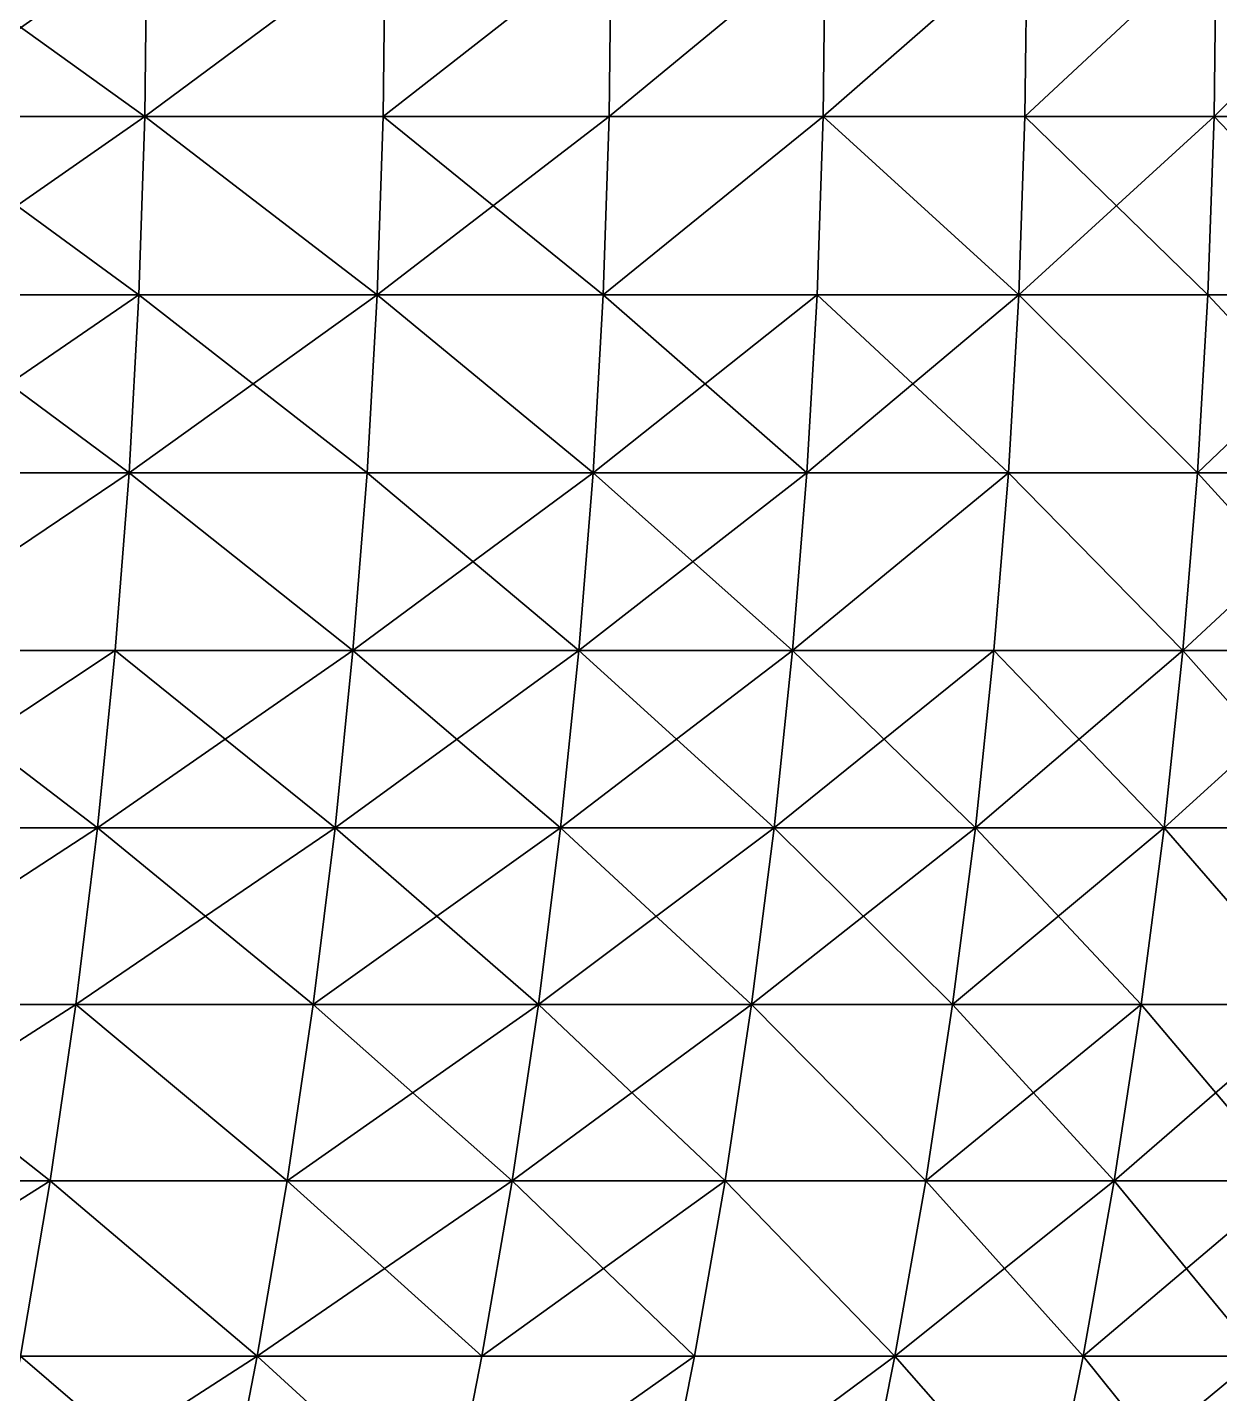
# Model space of a CAD drawing. Header units: millimetres. Extents: x -3250 to 6200, y -3250 to 3250.
# Drawn here: x 5922.3 to 6055.6, y -162.7 to -10 of the extents above; entities that cross this region are included whole.
import ezdxf

# ---------------------------------------------------------------- set-up
doc = ezdxf.new("R2010")
doc.units = ezdxf.units.MM
doc.header["$MEASUREMENT"] = 0
doc.layers.add('MESH_3D', color=2, linetype='CONTINUOUS')

msp = doc.modelspace()

# ---------------------------------------------------------------- linework, layer by layer
at = {"layer": 'MESH_3D'}
for points in [[(5907.51, -19.94, 1652.31), (5907.73, 0, 1652.19), (5935.47, -19.94, 1705.21)], [(5935.69, 0, 24994.91), (5907.51, -19.94, 25047.69), (5935.47, -19.94, 24994.79)], [(5935.69, 0, 24994.91), (5907.73, 0, 25047.81), (5907.51, -19.94, 25047.69)], [(5935.47, -19.94, 1705.21), (5907.73, 0, 1652.19), (5935.69, 0, 1705.09)], [(5935.47, -19.94, 1705.21), (5935.69, 0, 1705.09), (5962.33, 0, 1758.68)], [(5935.47, -19.94, 1705.21), (5962.33, 0, 1758.68), (5962.1, -19.94, 1758.79)], [(5962.33, 0, 24941.32), (5935.69, 0, 24994.91), (5935.47, -19.94, 24994.79)], [(5962.33, 0, 24941.32), (5935.47, -19.94, 24994.79), (5962.1, -19.94, 24941.21)], [(5962.1, -19.94, 1758.79), (5962.33, 0, 1758.68), (5987.61, 0, 1812.91)], [(5962.1, -19.94, 1758.79), (5987.61, 0, 1812.91), (5987.39, -19.94, 1813.01)], [(5987.61, 0, 24887.09), (5962.33, 0, 24941.32), (5962.1, -19.94, 24941.21)], [(5987.61, 0, 24887.09), (5962.1, -19.94, 24941.21), (5987.39, -19.94, 24886.99)], [(5987.39, -19.94, 1813.01), (5987.61, 0, 1812.91), (6011.54, 0, 1867.76)], [(5987.39, -19.94, 1813.01), (6011.54, 0, 1867.76), (6011.31, -19.94, 1867.85)], [(6011.54, 0, 24832.24), (5987.61, 0, 24887.09), (5987.39, -19.94, 24886.99)], [(6011.54, 0, 24832.24), (5987.39, -19.94, 24886.99), (6011.31, -19.94, 24832.15)], [(6011.31, -19.94, 1867.85), (6011.54, 0, 1867.76), (6034.1, 0, 1923.18)], [(6011.31, -19.94, 1867.85), (6034.1, 0, 1923.18), (6033.87, -19.94, 1923.27)], [(6034.1, 0, 24776.82), (6011.54, 0, 24832.24), (6011.31, -19.94, 24832.15)], [(6034.1, 0, 24776.82), (6011.31, -19.94, 24832.15), (6033.87, -19.94, 24776.73)], [(6033.87, -19.94, 1923.27), (6055.26, 0, 1979.15), (6055.03, -19.94, 1979.24)], [(6033.87, -19.94, 1923.27), (6034.1, 0, 1923.18), (6055.26, 0, 1979.15)], [(6055.26, 0, 24720.85), (6033.87, -19.94, 24776.73), (6055.03, -19.94, 24720.76)], [(6055.26, 0, 24720.85), (6034.1, 0, 24776.82), (6033.87, -19.94, 24776.73)], [(6055.03, -19.94, 1979.24), (6055.26, 0, 1979.15), (6075.03, 0, 2035.63)], [(6055.03, -19.94, 1979.24), (6075.03, 0, 2035.63), (6074.79, -19.94, 2035.71)], [(6075.03, 0, 24664.37), (6055.26, 0, 24720.85), (6055.03, -19.94, 24720.76)], [(6075.03, 0, 24664.37), (6055.03, -19.94, 24720.76), (6074.79, -19.94, 24664.29)], [(5906.86, -39.88, 1652.67), (5935.47, -19.94, 1705.21), (5934.81, -39.88, 1705.55)], [(5907.51, -19.94, 1652.31), (5935.47, -19.94, 1705.21), (5906.86, -39.88, 1652.67)], [(5934.81, -39.88, 24994.45), (5907.51, -19.94, 25047.69), (5906.86, -39.88, 25047.33)], [(5935.47, -19.94, 24994.79), (5907.51, -19.94, 25047.69), (5934.81, -39.88, 24994.45)], [(5935.47, -19.94, 1705.21), (5961.43, -39.88, 1759.11), (5934.81, -39.88, 1705.55)], [(5961.43, -39.88, 24940.89), (5935.47, -19.94, 24994.79), (5934.81, -39.88, 24994.45)], [(5935.47, -19.94, 1705.21), (5962.1, -19.94, 1758.79), (5961.43, -39.88, 1759.11)], [(5962.1, -19.94, 24941.21), (5935.47, -19.94, 24994.79), (5961.43, -39.88, 24940.89)], [(5962.1, -19.94, 1758.79), (5986.71, -39.88, 1813.32), (5961.43, -39.88, 1759.11)], [(5987.39, -19.94, 24886.99), (5961.43, -39.88, 24940.89), (5986.71, -39.88, 24886.68)], [(5987.39, -19.94, 24886.99), (5962.1, -19.94, 24941.21), (5961.43, -39.88, 24940.89)], [(5962.1, -19.94, 1758.79), (5987.39, -19.94, 1813.01), (5986.71, -39.88, 1813.32)], [(5986.71, -39.88, 1813.32), (6011.31, -19.94, 1867.85), (6010.63, -39.88, 1868.14)], [(5987.39, -19.94, 1813.01), (6011.31, -19.94, 1867.85), (5986.71, -39.88, 1813.32)], [(6011.31, -19.94, 24832.15), (5986.71, -39.88, 24886.68), (6010.63, -39.88, 24831.86)], [(6011.31, -19.94, 24832.15), (5987.39, -19.94, 24886.99), (5986.71, -39.88, 24886.68)], [(6011.31, -19.94, 1867.85), (6033.17, -39.88, 1923.54), (6010.63, -39.88, 1868.14)], [(6033.17, -39.88, 24776.46), (6011.31, -19.94, 24832.15), (6010.63, -39.88, 24831.86)], [(6011.31, -19.94, 1867.85), (6033.87, -19.94, 1923.27), (6033.17, -39.88, 1923.54)], [(6033.87, -19.94, 24776.73), (6011.31, -19.94, 24832.15), (6033.17, -39.88, 24776.46)], [(6033.87, -19.94, 1923.27), (6054.33, -39.88, 1979.49), (6033.17, -39.88, 1923.54)], [(6055.03, -19.94, 24720.76), (6033.87, -19.94, 24776.73), (6033.17, -39.88, 24776.46)], [(6055.03, -19.94, 24720.76), (6033.17, -39.88, 24776.46), (6054.33, -39.88, 24720.51)], [(6033.87, -19.94, 1923.27), (6055.03, -19.94, 1979.24), (6054.33, -39.88, 1979.49)], [(6055.03, -19.94, 1979.24), (6074.08, -39.88, 2035.95), (6054.33, -39.88, 1979.49)], [(6074.08, -39.88, 24664.05), (6055.03, -19.94, 24720.76), (6054.33, -39.88, 24720.51)], [(6055.03, -19.94, 1979.24), (6074.79, -19.94, 2035.71), (6074.08, -39.88, 2035.95)], [(6074.79, -19.94, 24664.29), (6055.03, -19.94, 24720.76), (6074.08, -39.88, 24664.05)], [(5906.86, -39.88, 1652.67), (5933.7, -59.78, 1706.11), (5905.77, -59.78, 1653.26)], [(5934.81, -39.88, 24994.45), (5905.77, -59.78, 25046.74), (5933.7, -59.78, 24993.89)], [(5934.81, -39.88, 24994.45), (5906.86, -39.88, 25047.33), (5905.77, -59.78, 25046.74)], [(5906.86, -39.88, 1652.67), (5934.81, -39.88, 1705.55), (5933.7, -59.78, 1706.11)], [(5934.81, -39.88, 1705.55), (5960.31, -59.78, 1759.65), (5933.7, -59.78, 1706.11)], [(5961.43, -39.88, 24940.89), (5933.7, -59.78, 24993.89), (5960.31, -59.78, 24940.35)], [(5961.43, -39.88, 24940.89), (5934.81, -39.88, 24994.45), (5933.7, -59.78, 24993.89)], [(5934.81, -39.88, 1705.55), (5961.43, -39.88, 1759.11), (5960.31, -59.78, 1759.65)], [(5961.43, -39.88, 1759.11), (5985.58, -59.78, 1813.83), (5960.31, -59.78, 1759.65)], [(5985.58, -59.78, 24886.17), (5961.43, -39.88, 24940.89), (5960.31, -59.78, 24940.35)], [(5961.43, -39.88, 1759.11), (5986.71, -39.88, 1813.32), (5985.58, -59.78, 1813.83)], [(5986.71, -39.88, 24886.68), (5961.43, -39.88, 24940.89), (5985.58, -59.78, 24886.17)], [(5986.71, -39.88, 1813.32), (6009.48, -59.78, 1868.63), (5985.58, -59.78, 1813.83)], [(6010.63, -39.88, 24831.86), (5985.58, -59.78, 24886.17), (6009.48, -59.78, 24831.37)], [(6010.63, -39.88, 24831.86), (5986.71, -39.88, 24886.68), (5985.58, -59.78, 24886.17)], [(5986.71, -39.88, 1813.32), (6010.63, -39.88, 1868.14), (6009.48, -59.78, 1868.63)], [(6009.48, -59.78, 1868.63), (6033.17, -39.88, 1923.54), (6032.01, -59.78, 1924)], [(6010.63, -39.88, 1868.14), (6033.17, -39.88, 1923.54), (6009.48, -59.78, 1868.63)], [(6032.01, -59.78, 24776), (6010.63, -39.88, 24831.86), (6009.48, -59.78, 24831.37)], [(6033.17, -39.88, 24776.46), (6010.63, -39.88, 24831.86), (6032.01, -59.78, 24776)], [(6033.17, -39.88, 1923.54), (6053.16, -59.78, 1979.92), (6032.01, -59.78, 1924)], [(6053.16, -59.78, 24720.08), (6033.17, -39.88, 24776.46), (6032.01, -59.78, 24776)], [(6033.17, -39.88, 1923.54), (6054.33, -39.88, 1979.49), (6053.16, -59.78, 1979.92)], [(6054.33, -39.88, 24720.51), (6033.17, -39.88, 24776.46), (6053.16, -59.78, 24720.08)], [(6054.33, -39.88, 1979.49), (6072.91, -59.78, 2036.34), (6053.16, -59.78, 1979.92)], [(6074.08, -39.88, 24664.05), (6053.16, -59.78, 24720.08), (6072.91, -59.78, 24663.66)], [(6074.08, -39.88, 24664.05), (6054.33, -39.88, 24720.51), (6053.16, -59.78, 24720.08)], [(6054.33, -39.88, 1979.49), (6074.08, -39.88, 2035.95), (6072.91, -59.78, 2036.34)], [(5904.24, -79.65, 1654.09), (5933.7, -59.78, 1706.11), (5932.15, -79.65, 1706.91)], [(5905.77, -59.78, 1653.26), (5933.7, -59.78, 1706.11), (5904.24, -79.65, 1654.09)], [(5933.7, -59.78, 24993.89), (5904.24, -79.65, 25045.91), (5932.15, -79.65, 24993.09)], [(5933.7, -59.78, 24993.89), (5905.77, -59.78, 25046.74), (5904.24, -79.65, 25045.91)], [(5933.7, -59.78, 1706.11), (5958.74, -79.65, 1760.4), (5932.15, -79.65, 1706.91)], [(5958.74, -79.65, 24939.6), (5933.7, -59.78, 24993.89), (5932.15, -79.65, 24993.09)], [(5933.7, -59.78, 1706.11), (5960.31, -59.78, 1759.65), (5958.74, -79.65, 1760.4)], [(5960.31, -59.78, 24940.35), (5933.7, -59.78, 24993.89), (5958.74, -79.65, 24939.6)], [(5960.31, -59.78, 1759.65), (5983.99, -79.65, 1814.55), (5958.74, -79.65, 1760.4)], [(5985.58, -59.78, 24886.17), (5960.31, -59.78, 24940.35), (5958.74, -79.65, 24939.6)], [(5985.58, -59.78, 24886.17), (5958.74, -79.65, 24939.6), (5983.99, -79.65, 24885.45)], [(5960.31, -59.78, 1759.65), (5985.58, -59.78, 1813.83), (5983.99, -79.65, 1814.55)], [(5985.58, -59.78, 1813.83), (6007.88, -79.65, 1869.3), (5983.99, -79.65, 1814.55)], [(6009.48, -59.78, 24831.37), (5985.58, -59.78, 24886.17), (5983.99, -79.65, 24885.45)], [(6009.48, -59.78, 24831.37), (5983.99, -79.65, 24885.45), (6007.88, -79.65, 24830.7)], [(5985.58, -59.78, 1813.83), (6009.48, -59.78, 1868.63), (6007.88, -79.65, 1869.3)], [(6007.88, -79.65, 1869.3), (6032.01, -59.78, 1924), (6030.4, -79.65, 1924.63)], [(6009.48, -59.78, 1868.63), (6032.01, -59.78, 1924), (6007.88, -79.65, 1869.3)], [(6032.01, -59.78, 24776), (6007.88, -79.65, 24830.7), (6030.4, -79.65, 24775.37)], [(6032.01, -59.78, 24776), (6009.48, -59.78, 24831.37), (6007.88, -79.65, 24830.7)], [(6032.01, -59.78, 1924), (6051.53, -79.65, 1980.51), (6030.4, -79.65, 1924.63)], [(6051.53, -79.65, 24719.49), (6032.01, -59.78, 24776), (6030.4, -79.65, 24775.37)], [(6032.01, -59.78, 1924), (6053.16, -59.78, 1979.92), (6051.53, -79.65, 1980.51)], [(6053.16, -59.78, 24720.08), (6032.01, -59.78, 24776), (6051.53, -79.65, 24719.49)], [(6053.16, -59.78, 1979.92), (6071.26, -79.65, 2036.9), (6051.53, -79.65, 1980.51)], [(6072.91, -59.78, 24663.66), (6053.16, -59.78, 24720.08), (6051.53, -79.65, 24719.49)], [(6072.91, -59.78, 24663.66), (6051.53, -79.65, 24719.49), (6071.26, -79.65, 24663.1)], [(6053.16, -59.78, 1979.92), (6072.91, -59.78, 2036.34), (6071.26, -79.65, 2036.9)], [(5904.24, -79.65, 1654.09), (5930.17, -99.47, 1707.93), (5902.28, -99.47, 1655.16)], [(5932.15, -79.65, 24993.09), (5904.24, -79.65, 25045.91), (5902.28, -99.47, 25044.84)], [(5932.15, -79.65, 24993.09), (5902.28, -99.47, 25044.84), (5930.17, -99.47, 24992.07)], [(5904.24, -79.65, 1654.09), (5932.15, -79.65, 1706.91), (5930.17, -99.47, 1707.93)], [(5932.15, -79.65, 1706.91), (5956.73, -99.47, 1761.37), (5930.17, -99.47, 1707.93)], [(5958.74, -79.65, 24939.6), (5932.15, -79.65, 24993.09), (5930.17, -99.47, 24992.07)], [(5958.74, -79.65, 24939.6), (5930.17, -99.47, 24992.07), (5956.73, -99.47, 24938.63)], [(5932.15, -79.65, 1706.91), (5958.74, -79.65, 1760.4), (5956.73, -99.47, 1761.37)], [(5958.74, -79.65, 1760.4), (5981.95, -99.47, 1815.46), (5956.73, -99.47, 1761.37)], [(5983.99, -79.65, 24885.45), (5958.74, -79.65, 24939.6), (5956.73, -99.47, 24938.63)], [(5983.99, -79.65, 24885.45), (5956.73, -99.47, 24938.63), (5981.95, -99.47, 24884.54)], [(5958.74, -79.65, 1760.4), (5983.99, -79.65, 1814.55), (5981.95, -99.47, 1815.46)], [(5983.99, -79.65, 1814.55), (6005.82, -99.47, 1870.17), (5981.95, -99.47, 1815.46)], [(6007.88, -79.65, 24830.7), (5981.95, -99.47, 24884.54), (6005.82, -99.47, 24829.83)], [(6007.88, -79.65, 24830.7), (5983.99, -79.65, 24885.45), (5981.95, -99.47, 24884.54)], [(5983.99, -79.65, 1814.55), (6007.88, -79.65, 1869.3), (6005.82, -99.47, 1870.17)], [(6007.88, -79.65, 1869.3), (6028.32, -99.47, 1925.45), (6005.82, -99.47, 1870.17)], [(6030.4, -79.65, 24775.37), (6005.82, -99.47, 24829.83), (6028.32, -99.47, 24774.55)], [(6030.4, -79.65, 24775.37), (6007.88, -79.65, 24830.7), (6005.82, -99.47, 24829.83)], [(6007.88, -79.65, 1869.3), (6030.4, -79.65, 1924.63), (6028.32, -99.47, 1925.45)], [(6030.4, -79.65, 1924.63), (6049.43, -99.47, 1981.28), (6028.32, -99.47, 1925.45)], [(6051.53, -79.65, 24719.49), (6028.32, -99.47, 24774.55), (6049.43, -99.47, 24718.72)], [(6051.53, -79.65, 24719.49), (6030.4, -79.65, 24775.37), (6028.32, -99.47, 24774.55)], [(6030.4, -79.65, 1924.63), (6051.53, -79.65, 1980.51), (6049.43, -99.47, 1981.28)], [(6051.53, -79.65, 1980.51), (6069.14, -99.47, 2037.61), (6049.43, -99.47, 1981.28)], [(6071.26, -79.65, 24663.1), (6049.43, -99.47, 24718.72), (6069.14, -99.47, 24662.39)], [(6071.26, -79.65, 24663.1), (6051.53, -79.65, 24719.49), (6049.43, -99.47, 24718.72)], [(6051.53, -79.65, 1980.51), (6071.26, -79.65, 2036.9), (6069.14, -99.47, 2037.61)], [(5899.88, -119.23, 1656.46), (5930.17, -99.47, 1707.93), (5927.74, -119.23, 1709.17)], [(5902.28, -99.47, 1655.16), (5930.17, -99.47, 1707.93), (5899.88, -119.23, 1656.46)], [(5930.17, -99.47, 24992.07), (5902.28, -99.47, 25044.84), (5899.88, -119.23, 25043.54)], [(5930.17, -99.47, 24992.07), (5899.88, -119.23, 25043.54), (5927.74, -119.23, 24990.83)], [(5930.17, -99.47, 1707.93), (5954.27, -119.23, 1762.56), (5927.74, -119.23, 1709.17)], [(5956.73, -99.47, 24938.63), (5927.74, -119.23, 24990.83), (5954.27, -119.23, 24937.44)], [(5956.73, -99.47, 24938.63), (5930.17, -99.47, 24992.07), (5927.74, -119.23, 24990.83)], [(5930.17, -99.47, 1707.93), (5956.73, -99.47, 1761.37), (5954.27, -119.23, 1762.56)], [(5956.73, -99.47, 1761.37), (5979.47, -119.23, 1816.59), (5954.27, -119.23, 1762.56)], [(5981.95, -99.47, 24884.54), (5956.73, -99.47, 24938.63), (5954.27, -119.23, 24937.44)], [(5981.95, -99.47, 24884.54), (5954.27, -119.23, 24937.44), (5979.47, -119.23, 24883.41)], [(5956.73, -99.47, 1761.37), (5981.95, -99.47, 1815.46), (5979.47, -119.23, 1816.59)], [(5981.95, -99.47, 1815.46), (6003.31, -119.23, 1871.23), (5979.47, -119.23, 1816.59)], [(6005.82, -99.47, 24829.83), (5981.95, -99.47, 24884.54), (5979.47, -119.23, 24883.41)], [(6005.82, -99.47, 24829.83), (5979.47, -119.23, 24883.41), (6003.31, -119.23, 24828.77)], [(5981.95, -99.47, 1815.46), (6005.82, -99.47, 1870.17), (6003.31, -119.23, 1871.23)], [(6003.31, -119.23, 1871.23), (6028.32, -99.47, 1925.45), (6025.78, -119.23, 1926.45)], [(6005.82, -99.47, 1870.17), (6028.32, -99.47, 1925.45), (6003.31, -119.23, 1871.23)], [(6025.78, -119.23, 24773.55), (6005.82, -99.47, 24829.83), (6003.31, -119.23, 24828.77)], [(6028.32, -99.47, 24774.55), (6005.82, -99.47, 24829.83), (6025.78, -119.23, 24773.55)], [(6028.32, -99.47, 1925.45), (6046.87, -119.23, 1982.21), (6025.78, -119.23, 1926.45)], [(6049.43, -99.47, 24718.72), (6028.32, -99.47, 24774.55), (6025.78, -119.23, 24773.55)], [(6049.43, -99.47, 24718.72), (6025.78, -119.23, 24773.55), (6046.87, -119.23, 24717.79)], [(6028.32, -99.47, 1925.45), (6049.43, -99.47, 1981.28), (6046.87, -119.23, 1982.21)], [(6049.43, -99.47, 1981.28), (6066.56, -119.23, 2038.48), (6046.87, -119.23, 1982.21)], [(6066.56, -119.23, 24661.52), (6049.43, -99.47, 24718.72), (6046.87, -119.23, 24717.79)], [(6049.43, -99.47, 1981.28), (6069.14, -99.47, 2037.61), (6066.56, -119.23, 2038.48)], [(6069.14, -99.47, 24662.39), (6049.43, -99.47, 24718.72), (6066.56, -119.23, 24661.52)], [(5899.88, -119.23, 1656.46), (5924.88, -138.92, 1710.64), (5897.06, -138.92, 1658)], [(5927.74, -119.23, 24990.83), (5897.06, -138.92, 25042), (5924.88, -138.92, 24989.36)], [(5927.74, -119.23, 24990.83), (5899.88, -119.23, 25043.54), (5897.06, -138.92, 25042)], [(5899.88, -119.23, 1656.46), (5927.74, -119.23, 1709.17), (5924.88, -138.92, 1710.64)], [(5927.74, -119.23, 1709.17), (5951.38, -138.92, 1763.95), (5924.88, -138.92, 1710.64)], [(5951.38, -138.92, 24936.05), (5927.74, -119.23, 24990.83), (5924.88, -138.92, 24989.36)], [(5927.74, -119.23, 1709.17), (5954.27, -119.23, 1762.56), (5951.38, -138.92, 1763.95)], [(5954.27, -119.23, 24937.44), (5927.74, -119.23, 24990.83), (5951.38, -138.92, 24936.05)], [(5951.38, -138.92, 1763.95), (5979.47, -119.23, 1816.59), (5976.54, -138.92, 1817.91)], [(5954.27, -119.23, 1762.56), (5979.47, -119.23, 1816.59), (5951.38, -138.92, 1763.95)], [(5976.54, -138.92, 24882.09), (5954.27, -119.23, 24937.44), (5951.38, -138.92, 24936.05)], [(5979.47, -119.23, 24883.41), (5954.27, -119.23, 24937.44), (5976.54, -138.92, 24882.09)], [(5979.47, -119.23, 1816.59), (6000.34, -138.92, 1872.48), (5976.54, -138.92, 1817.91)], [(6003.31, -119.23, 24828.77), (5976.54, -138.92, 24882.09), (6000.34, -138.92, 24827.52)], [(6003.31, -119.23, 24828.77), (5979.47, -119.23, 24883.41), (5976.54, -138.92, 24882.09)], [(5979.47, -119.23, 1816.59), (6003.31, -119.23, 1871.23), (6000.34, -138.92, 1872.48)], [(6003.31, -119.23, 1871.23), (6022.78, -138.92, 1927.62), (6000.34, -138.92, 1872.48)], [(6022.78, -138.92, 24772.38), (6003.31, -119.23, 24828.77), (6000.34, -138.92, 24827.52)], [(6003.31, -119.23, 1871.23), (6025.78, -119.23, 1926.45), (6022.78, -138.92, 1927.62)], [(6025.78, -119.23, 24773.55), (6003.31, -119.23, 24828.77), (6022.78, -138.92, 24772.38)], [(6025.78, -119.23, 1926.45), (6043.84, -138.92, 1983.31), (6022.78, -138.92, 1927.62)], [(6046.87, -119.23, 24717.79), (6022.78, -138.92, 24772.38), (6043.84, -138.92, 24716.69)], [(6046.87, -119.23, 24717.79), (6025.78, -119.23, 24773.55), (6022.78, -138.92, 24772.38)], [(6025.78, -119.23, 1926.45), (6046.87, -119.23, 1982.21), (6043.84, -138.92, 1983.31)], [(6046.87, -119.23, 1982.21), (6063.5, -138.92, 2039.5), (6043.84, -138.92, 1983.31)], [(6066.56, -119.23, 24661.52), (6046.87, -119.23, 24717.79), (6043.84, -138.92, 24716.69)], [(6066.56, -119.23, 24661.52), (6043.84, -138.92, 24716.69), (6063.5, -138.92, 24660.5)], [(6046.87, -119.23, 1982.21), (6066.56, -119.23, 2038.48), (6063.5, -138.92, 2039.5)], [(5924.88, -138.92, 24989.36), (5893.8, -158.52, 25040.22), (5921.58, -158.52, 24987.67)], [(5924.88, -138.92, 24989.36), (5897.06, -138.92, 25042), (5893.8, -158.52, 25040.22)], [(5897.06, -138.92, 1658), (5924.88, -138.92, 1710.64), (5921.58, -158.52, 1712.33)], [(5924.88, -138.92, 1710.64), (5948.03, -158.52, 1765.56), (5921.58, -158.52, 1712.33)], [(5948.03, -158.52, 24934.44), (5924.88, -138.92, 24989.36), (5921.58, -158.52, 24987.67)], [(5924.88, -138.92, 1710.64), (5951.38, -138.92, 1763.95), (5948.03, -158.52, 1765.56)], [(5951.38, -138.92, 24936.05), (5924.88, -138.92, 24989.36), (5948.03, -158.52, 24934.44)], [(5951.38, -138.92, 1763.95), (5973.16, -158.52, 1819.43), (5948.03, -158.52, 1765.56)], [(5976.54, -138.92, 24882.09), (5951.38, -138.92, 24936.05), (5948.03, -158.52, 24934.44)], [(5976.54, -138.92, 24882.09), (5948.03, -158.52, 24934.44), (5973.16, -158.52, 24880.57)], [(5951.38, -138.92, 1763.95), (5976.54, -138.92, 1817.91), (5973.16, -158.52, 1819.43)], [(5976.54, -138.92, 1817.91), (5996.93, -158.52, 1873.92), (5973.16, -158.52, 1819.43)], [(6000.34, -138.92, 24827.52), (5976.54, -138.92, 24882.09), (5973.16, -158.52, 24880.57)], [(6000.34, -138.92, 24827.52), (5973.16, -158.52, 24880.57), (5996.93, -158.52, 24826.08)], [(5976.54, -138.92, 1817.91), (6000.34, -138.92, 1872.48), (5996.93, -158.52, 1873.92)], [(6000.34, -138.92, 1872.48), (6019.33, -158.52, 1928.98), (5996.93, -158.52, 1873.92)], [(6019.33, -158.52, 24771.02), (6000.34, -138.92, 24827.52), (5996.93, -158.52, 24826.08)], [(6000.34, -138.92, 1872.48), (6022.78, -138.92, 1927.62), (6019.33, -158.52, 1928.98)], [(6022.78, -138.92, 24772.38), (6000.34, -138.92, 24827.52), (6019.33, -158.52, 24771.02)], [(6022.78, -138.92, 1927.62), (6040.36, -158.52, 1984.58), (6019.33, -158.52, 1928.98)], [(6043.84, -138.92, 24716.69), (6019.33, -158.52, 24771.02), (6040.36, -158.52, 24715.42)], [(6043.84, -138.92, 24716.69), (6022.78, -138.92, 24772.38), (6019.33, -158.52, 24771.02)], [(6022.78, -138.92, 1927.62), (6043.84, -138.92, 1983.31), (6040.36, -158.52, 1984.58)], [(6043.84, -138.92, 1983.31), (6059.99, -158.52, 2040.68), (6040.36, -158.52, 1984.58)], [(6063.5, -138.92, 24660.5), (6043.84, -138.92, 24716.69), (6040.36, -158.52, 24715.42)], [(6063.5, -138.92, 24660.5), (6040.36, -158.52, 24715.42), (6059.99, -158.52, 24659.32)], [(6043.84, -138.92, 1983.31), (6063.5, -138.92, 2039.5), (6059.99, -158.52, 2040.68)], [(5921.58, -158.52, 1712.33), (5944.25, -178.02, 1767.38), (5917.84, -178.02, 1714.24)], [(5948.03, -158.52, 24934.44), (5921.58, -158.52, 24987.67), (5917.84, -178.02, 24985.76)], [(5948.03, -158.52, 24934.44), (5917.84, -178.02, 24985.76), (5944.25, -178.02, 24932.62)], [(5921.58, -158.52, 1712.33), (5948.03, -158.52, 1765.56), (5944.25, -178.02, 1767.38)], [(5948.03, -158.52, 1765.56), (5969.33, -178.02, 1821.16), (5944.25, -178.02, 1767.38)], [(5969.33, -178.02, 24878.84), (5948.03, -158.52, 24934.44), (5944.25, -178.02, 24932.62)], [(5948.03, -158.52, 1765.56), (5973.16, -158.52, 1819.43), (5969.33, -178.02, 1821.16)], [(5973.16, -158.52, 24880.57), (5948.03, -158.52, 24934.44), (5969.33, -178.02, 24878.84)], [(5969.33, -178.02, 1821.16), (5996.93, -158.52, 1873.92), (5993.06, -178.02, 1875.55)], [(5973.16, -158.52, 1819.43), (5996.93, -158.52, 1873.92), (5969.33, -178.02, 1821.16)], [(5996.93, -158.52, 24826.08), (5973.16, -158.52, 24880.57), (5969.33, -178.02, 24878.84)], [(5996.93, -158.52, 24826.08), (5969.33, -178.02, 24878.84), (5993.06, -178.02, 24824.45)], [(5993.06, -178.02, 1875.55), (6019.33, -158.52, 1928.98), (6015.43, -178.02, 1930.51)], [(5996.93, -158.52, 1873.92), (6019.33, -158.52, 1928.98), (5993.06, -178.02, 1875.55)], [(6019.33, -158.52, 24771.02), (5996.93, -158.52, 24826.08), (5993.06, -178.02, 24824.45)], [(6019.33, -158.52, 24771.02), (5993.06, -178.02, 24824.45), (6015.43, -178.02, 24769.49)], [(6019.33, -158.52, 1928.98), (6036.41, -178.02, 1986.01), (6015.43, -178.02, 1930.51)], [(6036.41, -178.02, 24713.99), (6019.33, -158.52, 24771.02), (6015.43, -178.02, 24769.49)], [(6019.33, -158.52, 1928.98), (6040.36, -158.52, 1984.58), (6036.41, -178.02, 1986.01)], [(6040.36, -158.52, 24715.42), (6019.33, -158.52, 24771.02), (6036.41, -178.02, 24713.99)], [(6040.36, -158.52, 1984.58), (6056.01, -178.02, 2042.02), (6036.41, -178.02, 1986.01)], [(6059.99, -158.52, 24659.32), (6036.41, -178.02, 24713.99), (6056.01, -178.02, 24657.98)], [(6059.99, -158.52, 24659.32), (6040.36, -158.52, 24715.42), (6036.41, -178.02, 24713.99)], [(6040.36, -158.52, 1984.58), (6059.99, -158.52, 2040.68), (6056.01, -178.02, 2042.02)]]:
    msp.add_3dface(points, dxfattribs=at)

doc.saveas('drawing.dxf')
